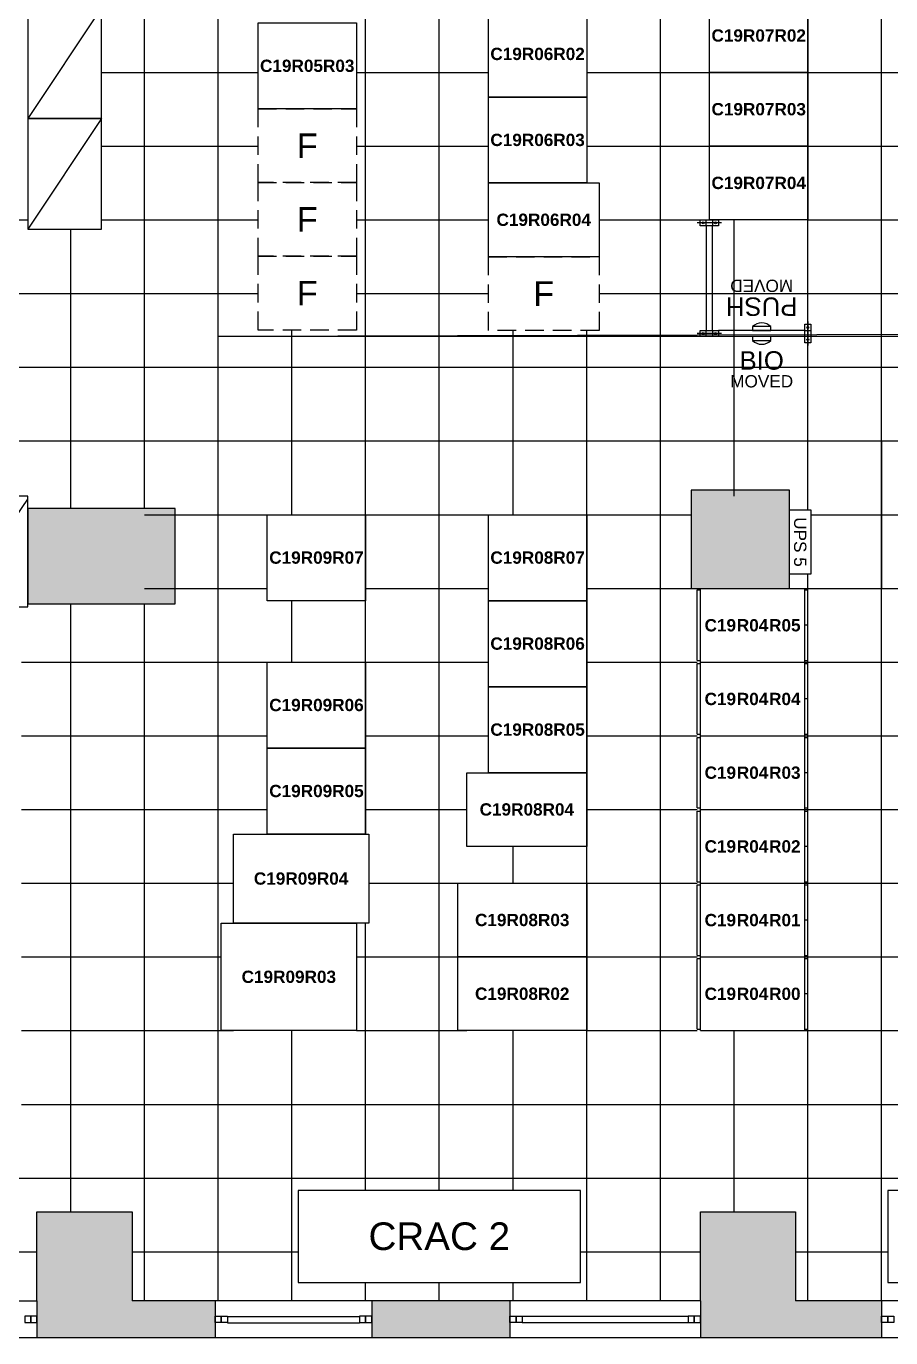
# Model space of a CAD drawing. Header units: inches. Extents: x 271316 to 275987, y 273433 to 275617.
# Drawn here: x 271911.6 to 272193.1, y 274024.8 to 274451.9 of the extents above; entities that cross this region are included whole.
import ezdxf
from ezdxf.enums import TextEntityAlignment as Align

# ---------------------------------------------------------------- set-up
doc = ezdxf.new("R2010")
doc.units = ezdxf.units.IN
doc.header["$LTSCALE"] = 48
doc.header["$MEASUREMENT"] = 0
doc.linetypes.add('DASHED2', pattern=[0.375, 0.25, -0.125])
for name, color, linetype in [('A-ANNO-TEXT-90', 1, 'Continuous'), ('A-COLS', 6, 'Continuous'), ('A-COLS-PATT', 8, 'Continuous'), ('A-FLOR-CAGE', 3, 'Continuous'), ('A-FLOR-EQUIP', 3, 'Continuous'), ('A-FLOR-FURN', 3, 'Continuous'), ('A-FLOR-GLAZ', 2, 'Continuous'), ('A-FLOR-PATT-RAFL', 8, 'Continuous'), ('A-FLOR-RACK', 3, 'Continuous'), ('E-ELEC-SEC-CONTROL', 1, 'Continuous')]:
    doc.layers.add(name, color=color, linetype=linetype)
doc.styles.add('BLTEXT', font='arial.ttf', dxfattribs={"height": 6})
doc.styles.add('CRR Text', font='arialbd.ttf', dxfattribs={"height": 4})
doc.styles.add('TITLES', font='arial.ttf')

# ---------------------------------------------------------------- blocks, each defined once
blk = doc.blocks.new('ACCESSCONTROL')
at = {"linetype": 'Continuous'}
blk.add_lwpolyline([(-3, -1.25), (3, -1.25), (3, 0), (-3, 0)], close=True, dxfattribs=at)
blk.add_arc((0, 1.73), 4.22, 224.7603, 315.2397, dxfattribs=at)
at = {"linetype": 'Continuous', "style": 'BLTEXT'}
for tag, height, p in [('ACTYPE', 6, (0, -7.76)), ('ACSTAT', 4, (0, -14.54))]:
    blk.add_attdef(tag, text='', height=height, dxfattribs=at).set_placement(p, align=Align.MIDDLE_CENTER)
blk = doc.blocks.new('Bline-24x34-l')
for p, q in [((0, 0.5), (0, 23.5)), ((0, 23.5), (1, 23.5)), ((1, 24), (35, 24)), ((1, 0), (1, 24)), ((35, 0), (35, 24)), ((35, 23.5), (36, 23.5)), ((36, 0.5), (36, 23.5)), ((36, 12), (35, 12)), ((0, 0.5), (1, 0.5)), ((1, 0), (35, 0)), ((1, 0), (35, 0)), ((35, 0.5), (36, 0.5))]:
    blk.add_line(p, q)
at = {"style": 'CRR Text'}
for tag, p in [('CG', (7.5, 12)), ('RW', (18, 12)), ('RK', (28.5, 12))]:
    blk.add_attdef(tag, text='', height=4, dxfattribs=at).set_placement(p, align=Align.MIDDLE_CENTER)
blk = doc.blocks.new('cagepost')
for points in [[(-3, -1), (-3, 1), (3, 1), (3, -1)], [(-1, -1), (-1, 1), (1, 1), (1, -1)]]:
    blk.add_lwpolyline(points, close=True)
for centre in [(-2, 0), (2, 0)]:
    blk.add_circle(centre, 0.32)
at = {"layer": 'DEFPOINTS'}
blk.add_line((3.93, 0), (-3.93, 0), dxfattribs=at)

msp = doc.modelspace()

# ---------------------------------------------------------------- hatches: boundary and pattern name
at = {"layer": 'A-COLS-PATT'}
for points in [[(272160.135, 274300.8162), (272128.135, 274300.8162), (272128.135, 274268.8162), (272160.135, 274268.8162)], [(271960.135, 274294.8162), (271912.135, 274294.8162), (271912.135, 274263.8162), (271960.135, 274263.8162)], [(271973.135, 274024.8162), (271973.135, 274036.8162), (271946.135, 274036.8162), (271946.135, 274065.8162), (271915.135, 274065.8162), (271915.135, 274036.8162), (271915.135, 274024.8162)], [(272162.135, 274036.8162), (272162.135, 274065.8162), (272131.135, 274065.8162), (272131.135, 274036.8162), (272131.135, 274024.8162), (272190.135, 274024.8162), (272190.135, 274036.8162)], [(272024.135, 274036.8162), (272024.135, 274024.8162), (272069.135, 274024.8162), (272069.135, 274036.8162)]]:
    msp.add_hatch(color=256, dxfattribs=at).paths.add_polyline_path(points)

# ---------------------------------------------------------------- linework, layer by layer
for points in [[(272165.1349, 275022.8162), (272165.1349, 274782.2978), (272156.1349, 274782.2978), (272156.1349, 274779.8162), (272133.135, 274779.8162), (272133.135, 274751.8162), (272144.1349, 274751.8162), (272144.1349, 274567.8162), (272268.1349, 274567.8162), (272362.4193, 274567.8162), (272362.4193, 274539.8162), (272389.4193, 274539.8162), (272389.4193, 274567.8162), (272568.135, 274567.8162), (272568.135, 274463.8162), (272667.1349, 274463.8162), (272742.135, 274463.8162), (272754.135, 274463.8162), (272754.135, 274024.8162), (271540.1638, 274024.8162), (271540.1638, 274024.8162), (271639.2289, 274784.3162), (271917.1349, 274784.3162), (271917.1349, 275002.8162)], [(272754.135, 274463.8162), (272568.135, 274463.8162), (272568.135, 274567.8162), (272268.1349, 274567.8162), (272268.1349, 274433.8162), (272325.1349, 274433.8162), (272325.0798, 274351.7985), (271974.135, 274350.7985), (271974.1349, 274508.8162), (272062.1349, 274508.8162), (272062.1349, 274512.8162), (272094.1349, 274512.8162), (272094.1349, 274508.8162), (272133.135, 274508.8162), (272133.135, 274532.8162), (272144.1349, 274532.8162), (272133.135, 274508.8162), (272133.135, 274532.8162), (272144.1349, 274532.8162), (272144.1349, 274661.8162), (271929.1349, 274661.8162), (271929.1349, 274536.8162), (271911.1349, 274536.8162)], [(271845.135, 274316.8162), (272190.135, 274316.8162), (272190.135, 274268.8162), (272347.135, 274268.8162), (272347.135, 274262.8162), (272380.135, 274262.8162), (272380.135, 274292.8162), (272548.135, 274292.8162), (272548.135, 274266.8162), (272590.135, 274266.8162)]]:
    msp.add_lwpolyline(points)
for points in [[(271974.1349, 274508.8162), (272062.1349, 274508.8162), (272062.1349, 274512.8162), (272094.1349, 274512.8162), (272094.1349, 274508.8162), (272133.135, 274508.8162), (272133.0792, 274504.8162), (272160.135, 274504.8162), (272160.135, 274532.8162), (272150.1349, 274532.8162), (272150.1349, 274567.8162), (272268.1349, 274567.8162), (272268.1349, 274433.8162), (272325.1349, 274433.8162), (272325.0791, 274350.7985), (271974.135, 274350.7985), (271974.1349, 274508.8162)], [(271845.135, 274316.8162), (272190.135, 274316.8162), (272190.135, 274268.8162), (272347.135, 274268.8162), (272347.135, 274262.8162), (272380.135, 274262.8162), (272380.135, 274292.8162), (272548.135, 274292.8162), (272548.135, 274266.8162), (272590.135, 274266.8162), (272590.135, 274295.8162), (272590.135, 274316.8162), (272622.135, 274316.8162), (272646.135, 274316.8162), (272646.135, 274024.8162), (271858.135, 274024.8162), (271858.135, 274036.8162), (271845.135, 274036.8162)]]:
    msp.add_lwpolyline(points, close=True)
at = {"layer": 'A-COLS', "color": 5}
for p, q in [((271858.135, 274036.8162), (271915.135, 274036.8162)), ((272024.135, 274036.8162), (271973.135, 274036.8162)), ((272131.135, 274036.8162), (272069.135, 274036.8162)), ((272238.135, 274036.8162), (272190.135, 274036.8162))]:
    msp.add_line(p, q, dxfattribs=at)
at = {"layer": 'A-COLS'}
for p, q in [((271915.135, 274036.8162), (271915.135, 274024.8162)), ((271973.135, 274036.8162), (271946.135, 274036.8162)), ((271973.135, 274036.8162), (271973.135, 274024.8162)), ((272069.135, 274036.8162), (272024.135, 274036.8162)), ((272024.135, 274036.8162), (272024.135, 274024.8162)), ((272069.135, 274036.8162), (272069.135, 274024.8162)), ((272131.135, 274036.8162), (272131.135, 274024.8162)), ((272190.135, 274036.8162), (272162.135, 274036.8162)), ((272190.135, 274036.8162), (272190.135, 274024.8162)), ((272754.135, 274024.8162), (271540.1638, 274024.8162))]:
    msp.add_line(p, q, dxfattribs=at)
for points in [[(272160.135, 274300.8162), (272128.135, 274300.8162), (272128.135, 274268.8162), (272160.135, 274268.8162)], [(271960.135, 274294.8162), (271912.135, 274294.8162), (271912.135, 274263.8162), (271960.135, 274263.8162)]]:
    msp.add_lwpolyline(points, close=True, dxfattribs=at)
for points in [[(271915.135, 274036.8162), (271915.135, 274065.8162), (271946.135, 274065.8162), (271946.135, 274036.8162)], [(272131.135, 274036.8162), (272131.135, 274065.8162), (272162.135, 274065.8162), (272162.135, 274036.8162)]]:
    msp.add_lwpolyline(points, dxfattribs=at)
at = {"layer": 'A-FLOR-CAGE'}
for p, q in [((272133.0792, 274386.8162), (272133.0792, 274352.7985)), ((272135.0792, 274352.7985), (272135.0792, 274386.8162)), ((272165.135, 274352.7985), (272137.0792, 274352.7985)), ((272165.135, 274350.7985), (272137.0792, 274350.7985))]:
    msp.add_line(p, q, dxfattribs=at)
at = {"layer": 'A-FLOR-EQUIP'}
msp.add_lwpolyline([(272160.135, 274273.4272), (272160.135, 274294.4272), (272167.0934, 274294.4272), (272167.0934, 274273.4272)], close=True, dxfattribs=at)
at = {"layer": 'A-FLOR-EQUIP', "color": 3}
for points in [[(272092.135, 274072.8162), (272000.135, 274072.8162), (272000.135, 274042.8162), (272092.135, 274042.8162)], [(272284.135, 274072.8162), (272192.135, 274072.8162), (272192.135, 274042.8162), (272284.135, 274042.8162)]]:
    msp.add_lwpolyline(points, close=True, dxfattribs=at)
at = {"layer": 'A-FLOR-FURN'}
for p, q in [((271936.1349, 274457.8162), (271912.1349, 274421.8162)), ((271936.1349, 274421.8162), (271912.1349, 274385.8162)), ((271888.135, 274262.8162), (271912.135, 274297.8162))]:
    msp.add_line(p, q, dxfattribs=at)
msp.add_lwpolyline([(271912.1349, 274457.8162), (271912.1349, 274421.8162), (271936.1349, 274421.8162), (271936.1349, 274457.8162)], dxfattribs=at)
for points in [[(271936.1349, 274421.8162), (271912.1349, 274421.8162), (271912.1349, 274385.8162), (271936.1349, 274385.8162)], [(271888.135, 274262.8162), (271912.135, 274262.8162), (271912.135, 274298.8162), (271888.135, 274298.8162)]]:
    msp.add_lwpolyline(points, close=True, dxfattribs=at)
at = {"layer": 'A-FLOR-GLAZ'}
for p, q in [((271977.135, 274031.7277), (272020.135, 274031.7277)), ((272073.135, 274031.8162), (272127.135, 274031.8162)), ((271977.135, 274029.7277), (272020.135, 274029.7277)), ((272073.135, 274029.8162), (272127.135, 274029.8162))]:
    msp.add_line(p, q, dxfattribs=at)
for points in [[(271913.135, 274031.8162), (271911.135, 274031.8162), (271911.135, 274029.8162), (271913.135, 274029.8162)], [(271915.135, 274031.8162), (271913.135, 274031.8162), (271913.135, 274029.8162), (271915.135, 274029.8162)], [(271973.135, 274031.8163), (271975.135, 274031.8163), (271975.135, 274029.8163), (271973.135, 274029.8163)], [(271975.135, 274031.8163), (271977.135, 274031.8163), (271977.135, 274029.8163), (271975.135, 274029.8163)], [(272022.135, 274031.8163), (272020.135, 274031.8163), (272020.135, 274029.8163), (272022.135, 274029.8163)], [(272024.135, 274031.8163), (272022.135, 274031.8163), (272022.135, 274029.8163), (272024.135, 274029.8163)], [(272069.135, 274031.8162), (272071.135, 274031.8162), (272071.135, 274029.8162), (272069.135, 274029.8162)], [(272071.135, 274031.8162), (272073.135, 274031.8162), (272073.135, 274029.8162), (272071.135, 274029.8162)], [(272129.135, 274031.8162), (272127.135, 274031.8162), (272127.135, 274029.8162), (272129.135, 274029.8162)], [(272131.135, 274031.8162), (272129.135, 274031.8162), (272129.135, 274029.8162), (272131.135, 274029.8162)], [(272190.135, 274031.8162), (272192.135, 274031.8162), (272192.135, 274029.8162), (272190.135, 274029.8162)], [(272192.135, 274031.8162), (272194.135, 274031.8162), (272194.135, 274029.8162), (272192.135, 274029.8162)]]:
    msp.add_lwpolyline(points, close=True, dxfattribs=at)
at = {"layer": 'A-FLOR-PATT-RAFL'}
for p, q in [((272022.135, 274188.8162), (272022.1349, 274661.8162)), ((272046.135, 274072.8162), (272046.1349, 274661.8162)), ((272118.135, 274100.8162), (272118.1349, 274661.8162)), ((271950.135, 274294.8162), (271950.1349, 274589.8162)), ((271974.135, 274036.8162), (271974.1349, 274589.8162)), ((272166.135, 274294.4272), (272166.1349, 274508.8162)), ((272190.135, 274148.8162), (272190.1349, 274508.8162)), ((271936.2902, 274436.8162), (271987.1349, 274436.8162)), ((272019.1349, 274436.8162), (272062.1349, 274436.8162)), ((272094.1349, 274436.8162), (272203.135, 274436.8162)), ((271995.1349, 274424.948), (271995.1349, 274425.0798)), ((271936.2902, 274412.8162), (271974.1349, 274412.8162)), ((271974.1349, 274412.8162), (271987.1349, 274412.8162)), ((272019.1349, 274412.8162), (272062.1349, 274412.8162)), ((272094.1349, 274412.8162), (272134.1349, 274412.8162)), ((272166.1349, 274412.8162), (272203.135, 274412.8162)), ((271599.7437, 274388.8162), (271912.1349, 274388.8162)), ((271936.1349, 274388.8162), (271974.135, 274388.8162)), ((271974.135, 274388.8162), (271987.1349, 274388.8162)), ((272019.1349, 274388.8162), (272062.1349, 274388.8162)), ((272098.1349, 274388.8162), (272134.1349, 274388.8162)), ((272142.135, 274298.8162), (272142.135, 274388.8162)), ((272166.1349, 274388.8162), (272262.135, 274388.8162)), ((271926.1349, 274294.8162), (271926.1349, 274385.8162)), ((271596.6132, 274364.8162), (271974.135, 274364.8162)), ((271974.135, 274364.8162), (271987.1349, 274364.8162)), ((272019.1349, 274364.8162), (272062.1349, 274364.8162)), ((272098.1349, 274364.8162), (272203.135, 274364.8162)), ((271998.135, 274292.8162), (271998.135, 274352.948)), ((272070.135, 274292.8162), (272070.135, 274352.8162)), ((272094.135, 274036.8162), (272094.135, 274352.8162)), ((271593.4828, 274340.8162), (272742.135, 274340.8162)), ((271590.3524, 274316.8162), (272742.135, 274316.8162)), ((271950.135, 274292.8162), (272128.135, 274292.8162)), ((272167.0934, 274292.8162), (272214.135, 274292.8162)), ((272166.135, 274266.3162), (272166.135, 274273.4272)), ((271950.135, 274268.8162), (271990.135, 274268.8162)), ((271998.135, 274244.8162), (271998.135, 274264.8162)), ((272022.135, 274268.8162), (272062.135, 274268.8162)), ((272094.135, 274268.8162), (272128.135, 274268.8162)), ((272160.135, 274268.8162), (272214.135, 274268.8162)), ((271926.135, 274065.8162), (271926.135, 274263.8162)), ((271950.135, 274036.8162), (271950.135, 274263.8162)), ((272166.135, 274036.8162), (272166.135, 274263.3162)), ((271910.135, 274244.8162), (272062.135, 274244.8162)), ((272094.135, 274244.8162), (272130.135, 274244.8162)), ((272154.135, 274244.8162), (272310.135, 274244.8162)), ((271910.135, 274220.8162), (271990.135, 274220.8162)), ((272022.135, 274220.8162), (272062.135, 274220.8162)), ((272094.135, 274220.8162), (272130.135, 274220.8162)), ((272154.135, 274220.8162), (272214.135, 274220.8162)), ((271910.135, 274196.8162), (271990.135, 274196.8162)), ((272022.135, 274196.8162), (272055.135, 274196.8162)), ((272094.135, 274196.8162), (272130.135, 274196.8162)), ((272154.135, 274196.8162), (272310.135, 274196.8162)), ((272070.135, 274172.8162), (272070.135, 274184.8162)), ((271910.135, 274172.8162), (271979.135, 274172.8162)), ((272023.135, 274172.8162), (272055.135, 274172.8162)), ((272094.135, 274172.8162), (272130.135, 274172.8162)), ((272154.135, 274172.8162), (272282.135, 274172.8162)), ((272022.135, 274072.8162), (272022.135, 274159.8162)), ((271910.135, 274148.8162), (271975.135, 274148.8162)), ((272019.135, 274148.8162), (272055.135, 274148.8162)), ((272094.135, 274148.8162), (272130.135, 274148.8162)), ((272154.135, 274148.8162), (272310.135, 274148.8162)), ((272190.135, 274036.8162), (272190.135, 274148.8162)), ((271910.135, 274124.8162), (271979.135, 274124.8162)), ((271998.135, 274036.8162), (271998.135, 274124.8162)), ((272019.135, 274124.8162), (272055.135, 274124.8162)), ((272070.135, 274072.8162), (272070.135, 274124.8162)), ((272094.135, 274124.8162), (272130.135, 274124.8162)), ((272142.135, 274065.8162), (272142.135, 274124.8162)), ((272154.135, 274124.8162), (272310.135, 274124.8162)), ((271910.135, 274100.8162), (272118.135, 274100.8162)), ((272118.135, 274036.8162), (272118.135, 274100.8162)), ((272118.135, 274100.8162), (272310.135, 274100.8162)), ((271845.135, 274076.8162), (272438.135, 274076.8162)), ((271845.135, 274052.8162), (271915.135, 274052.8162)), ((271946.135, 274052.8162), (272000.135, 274052.8162)), ((272092.135, 274052.8162), (272131.135, 274052.8162)), ((272162.135, 274052.8162), (272192.135, 274052.8162)), ((272022.135, 274036.8162), (272022.135, 274042.8162)), ((272046.135, 274036.8162), (272046.135, 274042.8162)), ((272070.135, 274036.8162), (272070.135, 274042.8162))]:
    msp.add_line(p, q, dxfattribs=at)
at = {"layer": 'A-FLOR-RACK'}
msp.add_line((272070.1349, 274400.8162), (272070.1349, 274400.948), dxfattribs=at)
for points in [[(272134.1349, 274436.8162), (272134.1349, 274460.8162), (272166.1349, 274460.8162), (272166.1349, 274436.8162)], [(271987.1349, 274424.948), (271987.1349, 274452.948), (272019.1349, 274452.948), (272019.1349, 274424.948)], [(272062.1349, 274428.8162), (272062.1349, 274456.8162), (272094.1349, 274456.8162), (272094.1349, 274428.8162)], [(272134.1349, 274412.8162), (272134.1349, 274436.8162), (272166.1349, 274436.8162), (272166.1349, 274412.8162)], [(272062.1349, 274400.8162), (272062.1349, 274428.8162), (272094.1349, 274428.8162), (272094.1349, 274400.8162)], [(272134.1349, 274388.8162), (272134.1349, 274412.8162), (272166.1349, 274412.8162), (272166.1349, 274388.8162)], [(271990.135, 274264.8162), (271990.135, 274292.8162), (272022.135, 274292.8162), (272022.135, 274264.8162)], [(272062.135, 274264.8162), (272062.135, 274292.8162), (272094.135, 274292.8162), (272094.135, 274264.8162)], [(272062.135, 274236.8162), (272062.135, 274264.8162), (272094.135, 274264.8162), (272094.135, 274236.8162)], [(271990.135, 274216.8162), (271990.135, 274244.8162), (272022.135, 274244.8162), (272022.135, 274216.8162)], [(272062.135, 274208.8162), (272062.135, 274236.8162), (272094.135, 274236.8162), (272094.135, 274208.8162)], [(271990.135, 274188.8162), (271990.135, 274216.8162), (272022.135, 274216.8162), (272022.135, 274188.8162)], [(272055.135, 274184.8162), (272055.135, 274208.8162), (272094.135, 274208.8162), (272094.135, 274184.8162)], [(271979.135, 274159.8162), (271979.135, 274188.8162), (272023.135, 274188.8162), (272023.135, 274159.8162)], [(272052.135, 274148.8162), (272052.135, 274172.8162), (272094.135, 274172.8162), (272094.135, 274148.8162)], [(271975.135, 274124.8162), (271975.135, 274159.8162), (272019.135, 274159.8162), (272019.135, 274124.8162)], [(272052.135, 274124.8162), (272052.135, 274148.8162), (272094.135, 274148.8162), (272094.135, 274124.8162)]]:
    msp.add_lwpolyline(points, close=True, dxfattribs=at)
at = {"layer": 'A-FLOR-RACK', "linetype": 'DASHED2', "ltscale": 0.5}
for points in [[(271987.1349, 274400.948), (271987.1349, 274424.948), (272019.1349, 274424.948), (272019.1349, 274400.948)], [(271987.1349, 274376.948), (271987.1349, 274400.948), (272019.1349, 274400.948), (272019.1349, 274376.948)], [(271987.1349, 274352.948), (271987.1349, 274376.948), (272019.1349, 274376.948), (272019.1349, 274352.948)], [(272062.1349, 274352.8162), (272062.1349, 274376.8162), (272098.1349, 274376.8162), (272098.1349, 274352.8162)]]:
    msp.add_lwpolyline(points, close=True, dxfattribs=at)
at = {"layer": 'A-FLOR-RACK', "ltscale": 0.5}
msp.add_lwpolyline([(272062.1349, 274376.8162), (272062.1349, 274400.8162), (272098.1349, 274400.8162), (272098.1349, 274376.8162)], close=True, dxfattribs=at)

# ---------------------------------------------------------------- block references
at = {"layer": 'A-FLOR-CAGE'}
for p in [(272134.0792, 274387.8162), (272134.0792, 274351.7985)]:
    msp.add_blockref('cagepost', p, dxfattribs=at)
at = {"layer": 'A-FLOR-CAGE', "rotation": 90}
msp.add_blockref('cagepost', (272166.135, 274351.7985), dxfattribs=at)
at = {"layer": 'A-FLOR-RACK'}
for p, values in [((272130.135, 274244.8162), {'CG': 'C19', 'RW': 'R04', 'RK': 'R05'}), ((272130.135, 274220.8162), {'CG': 'C19', 'RW': 'R04', 'RK': 'R04'}), ((272130.135, 274196.8162), {'CG': 'C19', 'RW': 'R04', 'RK': 'R03'}), ((272130.135, 274172.8162), {'CG': 'C19', 'RW': 'R04', 'RK': 'R02'}), ((272130.135, 274148.8162), {'CG': 'C19', 'RW': 'R04', 'RK': 'R01'}), ((272130.135, 274124.8162), {'CG': 'C19', 'RW': 'R04', 'RK': 'R00'})]:
    msp.add_blockref('Bline-24x34-l', p, dxfattribs=at).add_auto_attribs(values)
at = {"layer": 'E-ELEC-SEC-CONTROL', "rotation": 180}
msp.add_blockref('ACCESSCONTROL', (272151.1071, 274352.7985), dxfattribs=at).add_auto_attribs({'ACTYPE': 'PUSH', 'ACSTAT': 'MOVED'})
at = {"layer": 'E-ELEC-SEC-CONTROL'}
msp.add_blockref('ACCESSCONTROL', (272151.1071, 274350.7985), dxfattribs=at).add_auto_attribs({'ACTYPE': 'BIO', 'ACSTAT': 'MOVED'})

# ---------------------------------------------------------------- texts
at = {"layer": 'A-ANNO-TEXT-90', "insert": (272163.6142, 274283.9272), "char_height": 4, "width": 32.819566, "attachment_point": 5, "rotation": 270, "style": 'TITLES'}
msp.add_mtext('UPS 5', dxfattribs=at)
at = {"layer": 'A-ANNO-TEXT-90', "insert": (272046.135, 274057.8162), "char_height": 9, "width": 75.957113, "attachment_point": 5, "style": 'TITLES'}
msp.add_mtext('CRAC 2', dxfattribs=at)
at = {"layer": 'A-FLOR-RACK', "attachment_point": 5, "style": 'TITLES'}
for s, insert, char_height, width in [('{\\fArial|b1|i0|c0|p34;C19R07R02}', (272150.1349, 274448.8162), 4, 24.625), ('{\\fArial|b1|i0|c0|p34;C19R06R02}', (272078.1349, 274442.8162), 4, 24.625), ('{\\fArial|b1|i0|c0|p34;C19R05R03}', (272003.1349, 274438.948), 4, 24.625), ('{\\fArial|b1|i0|c0|p34;C19R07R03}', (272150.1349, 274424.8162), 4, 24.625), ('F', (272003.1349, 274412.948), 8, 24.624773), ('{\\fArial|b1|i0|c0|p34;C19R06R03}', (272078.1349, 274414.8162), 4, 24.625), ('{\\fArial|b1|i0|c0|p34;C19R07R04}', (272150.1349, 274400.8162), 4, 24.625), ('F', (272003.1349, 274388.948), 8, 24.624773), ('{\\fArial|b1|i0|c0|p34;C19R06R04}', (272080.1349, 274388.8162), 4, 24.625), ('F', (272003.1349, 274364.948), 8, 24.624773), ('F', (272080.1349, 274364.8162), 8, 24.624773), ('{\\fArial|b1|i0|c0|p34;C19R09R07}', (272006.135, 274278.8162), 4, 24.625), ('{\\fArial|b1|i0|c0|p34;C19R08R07}', (272078.135, 274278.8162), 4, 24.625), ('{\\fArial|b1|i0|c0|p34;C19R08R06}', (272078.135, 274250.8162), 4, 24.625), ('{\\fArial|b1|i0|c0|p34;C19R09R06}', (272006.135, 274230.8162), 4, 24.625), ('{\\fArial|b1|i0|c0|p34;C19R08R05}', (272078.135, 274222.8162), 4, 24.625), ('{\\fArial|b1|i0|c0|p34;C19R09R05}', (272006.135, 274202.8162), 4, 24.625), ('{\\fArial|b1|i0|c0|p34;C19R08R04}', (272074.635, 274196.8162), 4, 24.625), ('{\\fArial|b1|i0|c0|p34;C19R09R04}', (272001.135, 274174.3162), 4, 24.625), ('{\\fArial|b1|i0|c0|p34;C19R08R03}', (272073.135, 274160.8162), 4, 24.625), ('{\\fArial|b1|i0|c0|p34;C19R09R03}', (271997.135, 274142.3162), 4, 24.625), ('{\\fArial|b1|i0|c0|p34;C19R08R02}', (272073.135, 274136.8162), 4, 24.625)]:
    msp.add_mtext(s, dxfattribs=dict(at, insert=insert, char_height=char_height, width=width))

doc.saveas('drawing.dxf')
